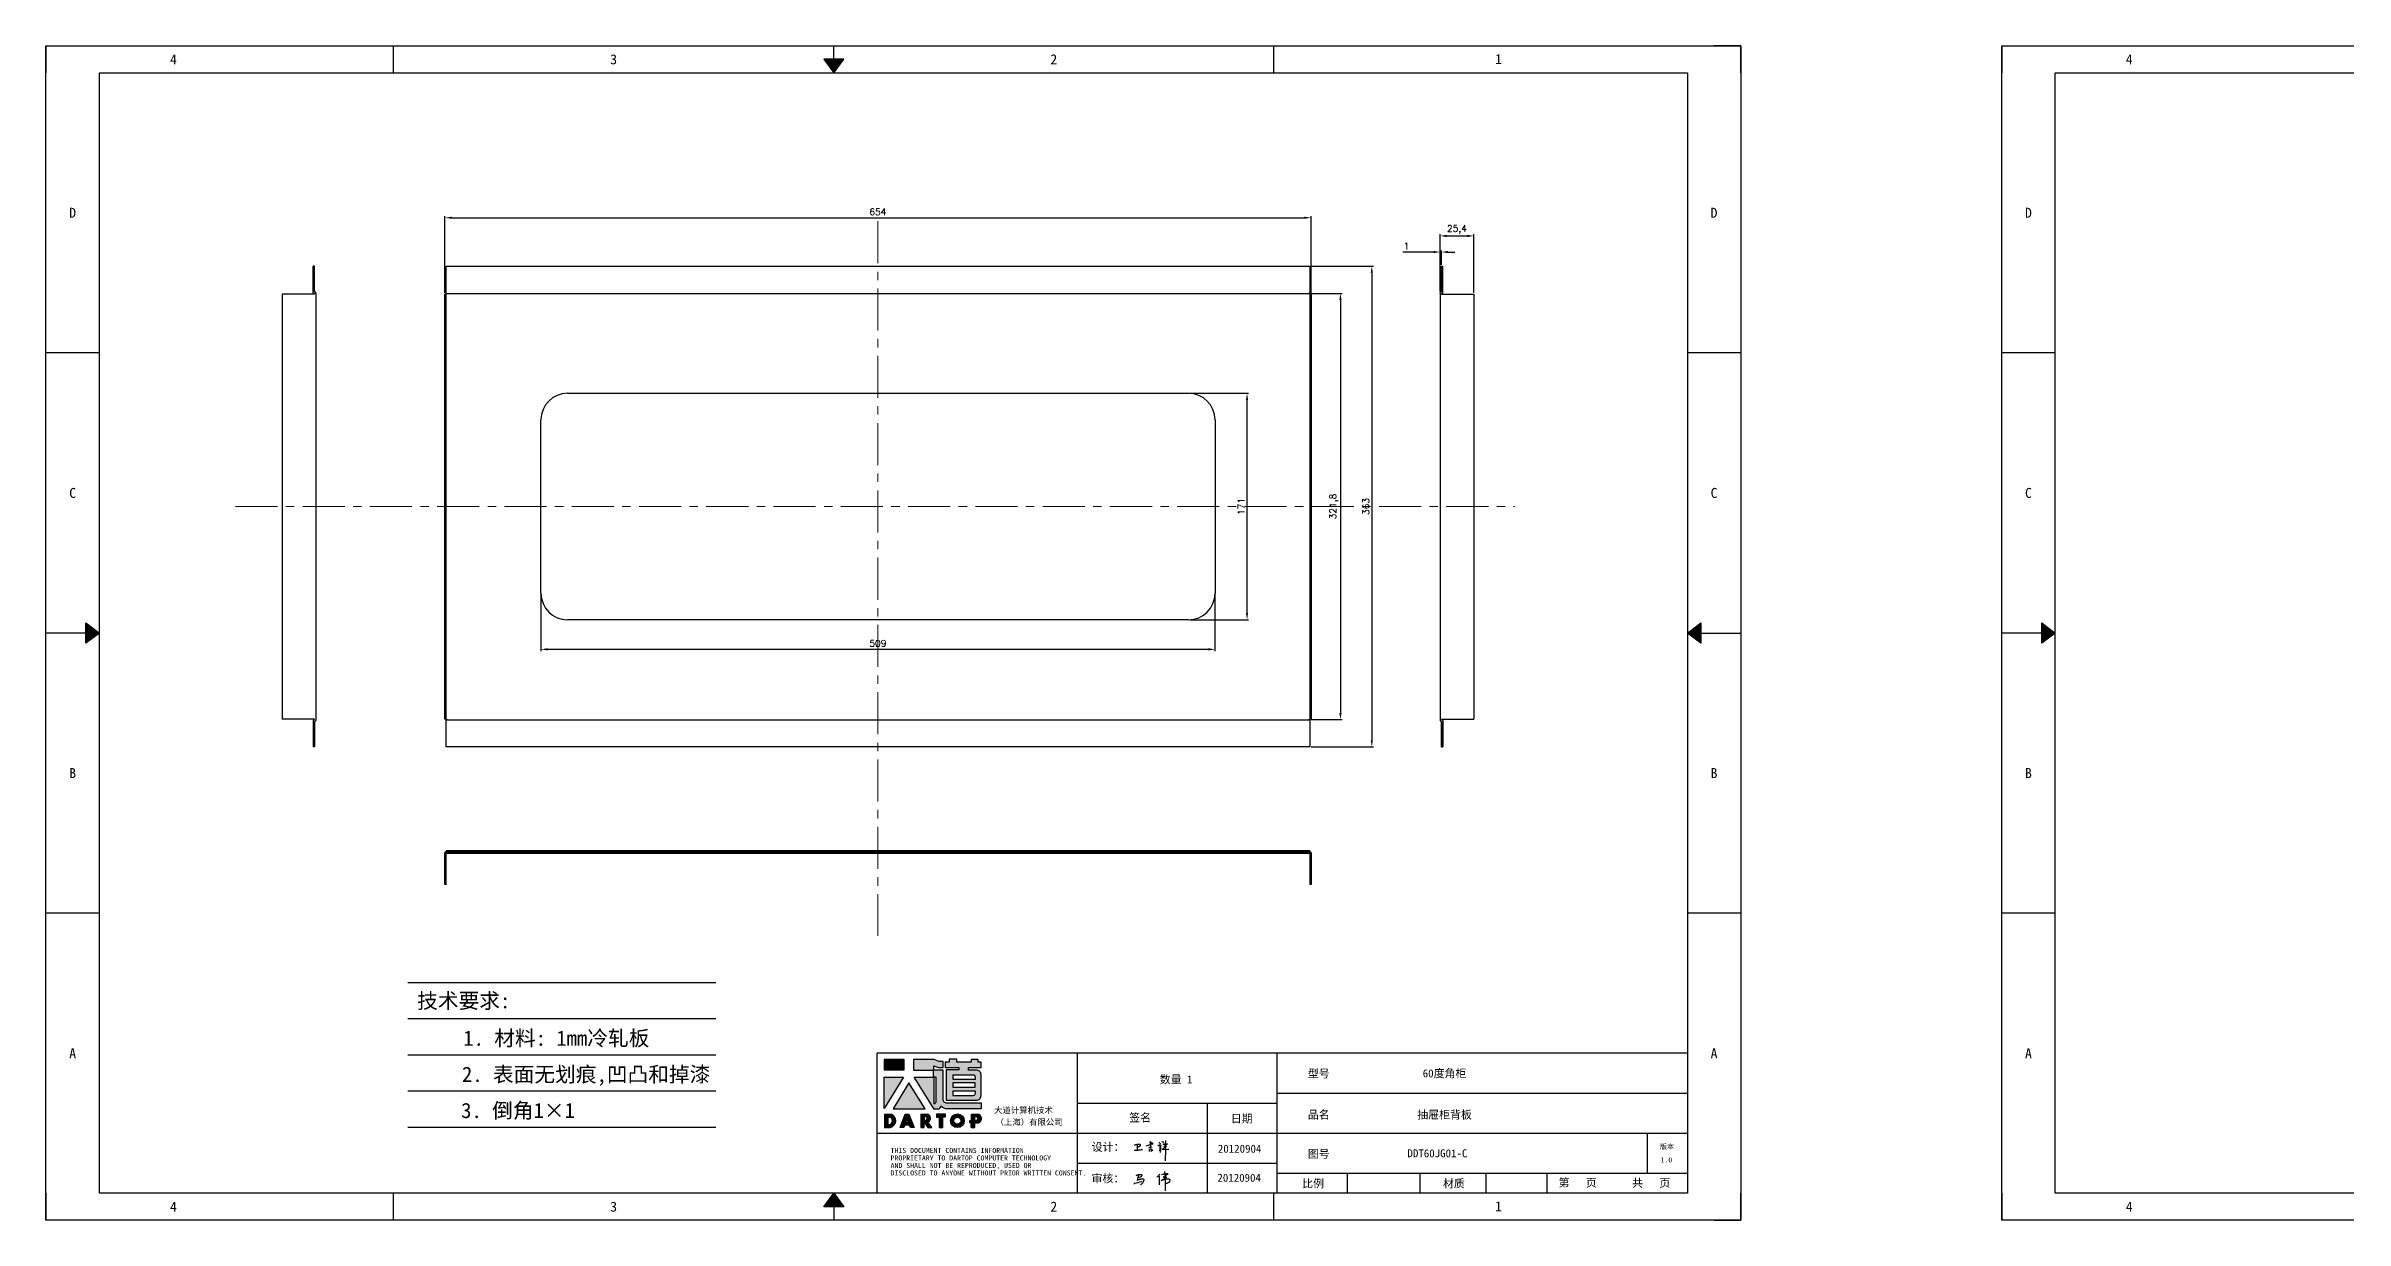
# Model space of a CAD drawing. Header units: millimetres. Extents: x -43476 to -13830, y -16942 to 55335.
# Drawn here: x -36741 to -35005, y 33418 to 34304 of the extents above; entities that cross this region are included whole.
import ezdxf
from ezdxf.enums import TextEntityAlignment as Align

# ---------------------------------------------------------------- set-up
doc = ezdxf.new("R2010")
doc.units = ezdxf.units.MM
doc.linetypes.add('CENTER', pattern=[50.8, 31.75, -6.35, 6.35, -6.35])
doc.linetypes.add('DOT', pattern=[0.25, 0, -0.25])
doc.layers.add('4', color=7, linetype='Continuous')
doc.layers.add('print', color=30, linetype='Continuous')
doc.layers.add('CENTER', color=1, linetype='CENTER', lineweight=9)
doc.layers.add('dim', color=2, linetype='Continuous', lineweight=9)
doc.styles.add('Dartop', font='')
doc.styles.add('HZ', font='')
doc.styles.add('hzHT', font='simhei.ttf')
doc.styles.get("Standard").update_dxf_attribs({"font": 'txt', "bigfont": 'gbcbig.shx'})
doc.styles.get('Dartop').set_extended_font_data('FangSong_GB2312')
doc.styles.get('HZ').set_extended_font_data('SimSun')
doc.dimstyles.new('small', dxfattribs={"dimtxt": 5, "dimasz": 5, "dimexe": 1.25, "dimexo": 1, "dimgap": 2, "dimtad": 1, "dimtxsty": 'Standard', "dimcen": 2.5, "dimadec": 0, "dimazin": 0, "dimtfac": 1, "dimtmove": 0, "dimatfit": 3, "dimfxl": 0, "dimarcsym": 0})

# ---------------------------------------------------------------- blocks, each defined once
blk = doc.blocks.new('*U5')
at = {"color": 254, "linetype": 'Continuous', "extrusion": (0, 0, -1)}
for points in [[(-17, 0.333), (-16.812, 0.25), (-17, 0.5)], [(-17, 0.333), (-17, 0.5), (-17.188, 0.25)], [(-17, 0.333), (-17.188, 0.25), (-16.812, 0.25)]]:
    blk.add_solid(points, dxfattribs=at)
blk = doc.blocks.new('*U4')
at = {"color": 254, "linetype": 'Continuous', "extrusion": (0, 0, -1)}
for points in [[(-33.167, 11), (-33, 11), (-33.25, 11.188)], [(-33.167, 11), (-33.25, 10.812), (-33, 11)], [(-33.167, 11), (-33.25, 11.188), (-33.25, 10.812)]]:
    blk.add_solid(points, dxfattribs=at)
blk = doc.blocks.new('*U6')
at = {"color": 254, "linetype": 'Continuous'}
for points in [[(17, 21.667), (17.188, 21.75), (16.812, 21.75)], [(17, 21.667), (16.812, 21.75), (17, 21.5)], [(17, 21.667), (17, 21.5), (17.188, 21.75)]]:
    blk.add_solid(points, dxfattribs=at)
blk = doc.blocks.new('*U3')
at = {"color": 254, "linetype": 'Continuous', "extrusion": (0, 0, -1)}
for points in [[(-0.833, 11), (-0.75, 10.812), (-0.75, 11.188)], [(-0.833, 11), (-0.75, 11.188), (-1, 11)], [(-0.833, 11), (-1, 11), (-0.75, 10.812)]]:
    blk.add_solid(points, dxfattribs=at)
blk = doc.blocks.new('dadao')
for p, q in [((48, 19.2), (44.9, 10.4)), ((44.9, 10.4), (51.2, 10.4)), ((51.2, 10.4), (48, 19.2))]:
    blk.add_line(p, q)
for points in [[(41.8, 121.6), (41.8, 143.7), (-0.4, 143.7), (-0.4, 121.6), (41.8, 121.6)], [(104.8, 122), (104.8, 130.3), (114.1, 126.3), (124.2, 126.3), (124.2, 139.6), (115.9, 139.6), (105.1, 143.9), (61.5, 143.9)], [(61.7, 144), (61.7, 121.3), (103.9, 121.3)], [(113.4, 38.7), (105.1, 38.7), (63, 106.5), (103.9, 106.5), (103.9, 120.9), (103.9, 121.3)], [(109.7, 53.6), (109.7, 106.2), (104.3, 106.2), (104.3, 50.4), (106.6, 50.4)], [(144.6, 94.4), (144.6, 84.8), (192, 84.8), (192, 94.1), (144.9, 94.1)], [(0, 28), (0, 0), (11.8, 0)], [(0.1, 28), (14, 28)], [(7.1, 21.8), (7.1, 6.1), (12, 6.1)], [(7.1, 21.8), (11.4, 21.8)], [(76.8, 28.2), (76.8, 0), (84.1, 0), (84.1, 11.1), (91.6, -0.1), (100.3, -0.1), (91.7, 11.1)], [(76.8, 28.2), (90.6, 28.2)], [(84, 22.7), (84, 15.3), (87.2, 15.3)], [(84, 22.7), (87.3, 22.7)], [(120.2, 45), (119.5, 45), (119.5, 44.6)], [(183.7, 0), (183.7, 9.6), (180.6, 9.6), (180.6, 14.9), (183.8, 14.9), (183.8, 28.1), (196.1, 28.1), (196.5, 28.1)], [(183.7, 0), (190.9, 0), (190.9, 9.6), (198.8, 9.6)], [(194.9, 22.3), (190.8, 22.3), (190.8, 15), (194.4, 15)]]:
    blk.add_lwpolyline(points)
for points in [[(-0.3, 106.2), (40.4, 106.2), (-0.3, 39.7), (-0.3, 106.2)], [(51.7, 94.1), (18.4, 39.3), (86.2, 39.3)], [(43.8, 28.2), (51.8, 28.2), (62.6, -0.1), (55, -0.1), (53.2, 5), (42.9, 5), (41.1, 0), (33.6, 0)], [(110, 28.1), (110, 21.9), (116, 21.9), (116, -0.1), (123.2, -0.1), (123.2, 22), (129.2, 22), (129.2, 28.1), (110, 28.1)]]:
    blk.add_lwpolyline(points, close=True)
for points in [[(104.8, 122), (123.4, 122), (123.4, 60, 0.414214), (131.4, 52), (204.8, 52), (204.8, 39.1), (131.7, 39.1)], [(144.3, 110.8), (144.3, 101.8), (192.3, 101.8), (192.3, 105.5, 0.414214), (187.3, 110.5), (144.3, 110.5)], [(144.6, 77), (144.6, 67.5), (187.6, 67.5, 0.414214), (192.6, 72.5), (192.6, 76.4), (144.6, 76.4)]]:
    blk.add_lwpolyline(points, format="xyb")
blk.add_lwpolyline([(137.1, 144.2), (137.1, 137.9), (128.3, 137.9), (128.3, 126.5), (157.3, 126.5), (157.3, 121.5), (130.3, 121.5), (130.3, 57.5), (194.4, 57.5, 0.414214), (204.4, 67.5), (204.4, 111.3, 0.414214), (194.4, 121.3), (177.5, 121.3), (177.5, 126.3), (204.7, 126.3), (204.7, 137.7), (198.2, 137.7), (198.2, 143.9), (183.3, 143.9), (183.3, 138), (153, 138), (153, 144.2), (137.1, 144.2)], format="xyb", close=True)
for radius in [14.5, 7.44]:
    blk.add_circle((154.2, 14.2), radius)
for centre, radius, start, end in [((99.2, 60.7), 12.6, 305.6399, 325.969), ((8.5, 13.9), 8.49, 294.2143, 69.7177), ((9.6, 14.2), 14.4, 278.6604, 72.3203), ((86.4, 19), 3.8, 282.527, 76.7196), ((88.6, 19.4), 8.95, 290.6073, 77.2124), ((111.6, 46.7), 8.19, 282.9811, 347.6627), ((136, 61.7), 22.9, 226.7358, 259.3209), ((193.7, 18.7), 3.8, 280.9891, 72.5513), ((195.7, 18.6), 9.51, 288.8959, 85.2442)]:
    blk.add_arc(centre, radius, start, end)
blk = doc.blocks.new('h')
for p, q in [((20773, -2332), (20775, -2339)), ((20789, -2341), (20774, -2332)), ((20775, -2339), (20776, -2351)), ((20776, -2351), (20775, -2357)), ((20846, -2343), (20848, -2353)), ((20768, -2361), (20773, -2359)), ((20769, -2367), (20770, -2371)), ((20770, -2371), (20771, -2378)), ((20771, -2378), (20771, -2371)), ((20772, -2369), (20775, -2368)), ((20773, -2359), (20784, -2355)), ((20780, -2366), (20781, -2366)), ((20782, -2369), (20780, -2377)), ((20780, -2377), (20788, -2371)), ((20782, -2367), (20782, -2369)), ((20848, -2353), (20849, -2370)), ((20849, -2370), (20848, -2424))]:
    blk.add_line(p, q)
for points in [[(20699, -2348, -0.029745), (20705, -2345, -0.046842), (20708, -2344, -0.00919), (20714, -2343, -0.018517), (20717, -2343, -0.037841), (20720, -2342, -0.039541), (20723, -2343, -0.149785), (20726, -2344, -0.204935), (20727, -2347, -0.074872), (20727, -2348, -0.061615), (20726, -2350, -0.034204), (20724, -2353, -0.045776), (20722, -2354, -0.054985), (20720, -2355, -0.036348), (20717, -2357, -0.067752), (20716, -2357, -0.043553), (20713, -2357)], [(20755, -2352, -0.024077), (20760, -2350, -0.013147), (20769, -2347, -0.00522), (20775, -2344, -0.018517), (20777, -2343, -0.008274), (20786, -2341, -0.039541), (20788, -2341, -0.079216), (20789, -2341, -0.204935)], [(20813, -2350, 0.007348), (20816, -2349, 0.008421), (20818, -2347, 0.009459), (20820, -2346, -0.016325), (20821, -2346, -0.173771), (20822, -2345, -0.085159), (20824, -2346, -0.125883), (20826, -2348, -0.160659), (20827, -2350, -0.010447), (20826, -2352, -0.008247), (20826, -2355, -0.002698), (20825, -2374, 0.001562), (20824, -2384, 0.016137)], [(20817, -2335, -0.053561), (20820, -2336, -0.075272), (20821, -2337, -0.005295), (20822, -2338, -0.009337), (20823, -2339, -0.026146), (20824, -2340, -0.016644), (20824, -2341)], [(20832, -2329, -0.053561), (20835, -2330, -0.075272), (20837, -2331, -0.005295), (20838, -2333, -0.009337), (20838, -2333, -0.026146), (20839, -2334, -0.016644), (20840, -2335)], [(20836, -2344, -0.02797), (20842, -2343, -0.048868), (20846, -2342, -0.00919), (20851, -2341, -0.018517), (20854, -2341, -0.037841), (20857, -2341, -0.039541), (20859, -2342, -0.018282), (20841, -2355, -0.000937)], [(20848, -2340, 0.021784), (20850, -2336, 0.028296), (20851, -2332, 0.008136), (20852, -2328, 0.028913), (20852, -2327, 0.08193), (20852, -2326, 0.075058), (20852, -2325, 0.275043)], [(20697, -2372, 0.002073), (20711, -2372, 0.016137), (20720, -2371, 0.008314), (20737, -2369)]]:
    blk.add_lwpolyline(points, format="xyb")
for points in [[(20711, -2344), (20711, -2344), (20711, -2356), (20711, -2368), (20711, -2372)], [(20822, -2351), (20822, -2359), (20822, -2365), (20822, -2369), (20821, -2376), (20824, -2369), (20827, -2366), (20829, -2366)], [(20841, -2355), (20850, -2355), (20855, -2354), (20846, -2361), (20841, -2364), (20833, -2368), (20863, -2367), (20866, -2367)]]:
    blk.add_lwpolyline(points)
for centre, radius, start, end in [((20774, -2371), 2.3, 121.9907, 163.6016), ((20788, -2406), 40.3, 100.6183, 108.2482), ((20781, -2368), 1.15, 9.4675, 90)]:
    blk.add_arc(centre, radius, start, end)
blk = doc.blocks.new('*D31')
at = {"layer": 'Defpoints', "color": 0, "transparency": 16777216}
for p in [(-35785.8, 34174.5), (-36439.8, 34116.9), (-35785.8, 34116.9)]:
    blk.add_point(p, dxfattribs=at)
at = {"layer": 'dim', "color": 0, "lineweight": -2, "transparency": 16777216}
for p, q in [((-36439.8, 34117.9), (-36439.8, 34175.8)), ((-36434.8, 34174.5), (-35790.8, 34174.5)), ((-35785.8, 34117.9), (-35785.8, 34175.8))]:
    blk.add_line(p, q, dxfattribs=at)
at = {"layer": 'dim', "color": 0, "transparency": 16777216}
for points in [[(-36434.8, 34175.3), (-36434.8, 34173.7), (-36439.8, 34174.5)], [(-35790.8, 34175.3), (-35790.8, 34173.7), (-35785.8, 34174.5)]]:
    blk.add_solid(points, dxfattribs=at)
at = {"layer": 'dim', "color": 0, "transparency": 16777216, "insert": (-36112.8, 34179), "char_height": 5, "attachment_point": 5}
blk.add_mtext('654', dxfattribs=at)
blk = doc.blocks.new('*D32')
at = {"layer": 'Defpoints', "color": 0, "transparency": 16777216}
for p in [(-35687.3, 34148.6), (-35687.3, 34138), (-35688.3, 34117.9)]:
    blk.add_point(p, dxfattribs=at)
at = {"layer": 'dim', "color": 0, "lineweight": -2, "transparency": 16777216}
for p, q in [((-35693.3, 34148.6), (-35716.5, 34148.6)), ((-35688.3, 34118.9), (-35688.3, 34149.9)), ((-35687.3, 34148.6), (-35688.3, 34148.6)), ((-35687.3, 34139), (-35687.3, 34149.9)), ((-35682.3, 34148.6), (-35677.3, 34148.6))]:
    blk.add_line(p, q, dxfattribs=at)
at = {"layer": 'dim', "color": 0, "transparency": 16777216}
for points in [[(-35693.3, 34149.5), (-35693.3, 34147.8), (-35688.3, 34148.6)], [(-35682.3, 34149.5), (-35682.3, 34147.8), (-35687.3, 34148.6)]]:
    blk.add_solid(points, dxfattribs=at)
at = {"layer": 'dim', "color": 0, "transparency": 16777216, "insert": (-35713.7, 34153.1), "char_height": 5, "attachment_point": 5}
blk.add_mtext('1', dxfattribs=at)
blk = doc.blocks.new('*D33')
at = {"layer": 'Defpoints', "color": 0, "transparency": 16777216}
for p in [(-35662.9, 34160.8), (-35688.3, 34117.9), (-35662.9, 34116.9)]:
    blk.add_point(p, dxfattribs=at)
at = {"layer": 'dim', "color": 0, "lineweight": -2, "transparency": 16777216}
for p, q in [((-35688.3, 34118.9), (-35688.3, 34162)), ((-35683.3, 34160.8), (-35667.9, 34160.8)), ((-35662.9, 34117.9), (-35662.9, 34162))]:
    blk.add_line(p, q, dxfattribs=at)
at = {"layer": 'dim', "color": 0, "transparency": 16777216}
for points in [[(-35683.3, 34161.6), (-35683.3, 34159.9), (-35688.3, 34160.8)], [(-35667.9, 34161.6), (-35667.9, 34159.9), (-35662.9, 34160.8)]]:
    blk.add_solid(points, dxfattribs=at)
at = {"layer": 'dim', "color": 0, "transparency": 16777216, "insert": (-35675.6, 34165.7), "char_height": 5, "attachment_point": 5}
blk.add_mtext('25,4', dxfattribs=at)
blk = doc.blocks.new('*D34')
at = {"layer": 'Defpoints', "color": 0, "transparency": 16777216}
for p in [(-35786.8, 34138), (-35786.8, 33775), (-35739.9, 33775)]:
    blk.add_point(p, dxfattribs=at)
at = {"layer": 'dim', "color": 0, "lineweight": -2, "transparency": 16777216}
for p, q in [((-35785.8, 34138), (-35738.7, 34138)), ((-35739.9, 34133), (-35739.9, 33780)), ((-35785.8, 33775), (-35738.7, 33775))]:
    blk.add_line(p, q, dxfattribs=at)
at = {"layer": 'dim', "color": 0, "transparency": 16777216}
for points in [[(-35740.7, 34133), (-35739.1, 34133), (-35739.9, 34138)], [(-35740.7, 33780), (-35739.1, 33780), (-35739.9, 33775)]]:
    blk.add_solid(points, dxfattribs=at)
at = {"layer": 'dim', "color": 0, "transparency": 16777216, "insert": (-35744.4, 33956.5), "char_height": 5, "attachment_point": 5, "rotation": 90}
blk.add_mtext('363', dxfattribs=at)
blk = doc.blocks.new('*D35')
at = {"layer": 'Defpoints', "color": 0, "transparency": 16777216}
for p in [(-36367.3, 33891), (-35858.3, 33891), (-35858.3, 33848.7)]:
    blk.add_point(p, dxfattribs=at)
at = {"layer": 'dim', "color": 0, "lineweight": -2, "transparency": 16777216}
for p, q in [((-36367.3, 33890), (-36367.3, 33847.4)), ((-35858.3, 33890), (-35858.3, 33847.4)), ((-36362.3, 33848.7), (-35863.3, 33848.7))]:
    blk.add_line(p, q, dxfattribs=at)
at = {"layer": 'dim', "color": 0, "transparency": 16777216}
for points in [[(-36362.3, 33849.5), (-36362.3, 33847.8), (-36367.3, 33848.7)], [(-35863.3, 33849.5), (-35863.3, 33847.8), (-35858.3, 33848.7)]]:
    blk.add_solid(points, dxfattribs=at)
at = {"layer": 'dim', "color": 0, "transparency": 16777216, "insert": (-36112.8, 33853.2), "char_height": 5, "attachment_point": 5}
blk.add_mtext('509', dxfattribs=at)
blk = doc.blocks.new('*D36')
at = {"layer": 'Defpoints', "color": 0, "transparency": 16777216}
for p in [(-35878.3, 34042), (-35834.1, 34042), (-35878.3, 33871)]:
    blk.add_point(p, dxfattribs=at)
at = {"layer": 'dim', "color": 0, "lineweight": -2, "transparency": 16777216}
for p, q in [((-35877.3, 34042), (-35832.9, 34042)), ((-35834.1, 33876), (-35834.1, 34037)), ((-35877.3, 33871), (-35832.9, 33871))]:
    blk.add_line(p, q, dxfattribs=at)
at = {"layer": 'dim', "color": 0, "transparency": 16777216}
for points in [[(-35834.9, 34037), (-35833.3, 34037), (-35834.1, 34042)], [(-35834.9, 33876), (-35833.3, 33876), (-35834.1, 33871)]]:
    blk.add_solid(points, dxfattribs=at)
at = {"layer": 'dim', "color": 0, "transparency": 16777216, "insert": (-35838.6, 33956.5), "char_height": 5, "attachment_point": 5, "rotation": 90}
blk.add_mtext('171', dxfattribs=at)
blk = doc.blocks.new('*D37')
at = {"layer": 'Defpoints', "color": 0, "transparency": 16777216}
for p in [(-35786.8, 34117.4), (-35786.8, 33795.6), (-35763.6, 33795.6)]:
    blk.add_point(p, dxfattribs=at)
at = {"layer": 'dim', "color": 0, "lineweight": -2, "transparency": 16777216}
for p, q in [((-35785.8, 34117.4), (-35762.3, 34117.4)), ((-35763.6, 34112.4), (-35763.6, 33800.6)), ((-35785.8, 33795.6), (-35762.3, 33795.6))]:
    blk.add_line(p, q, dxfattribs=at)
at = {"layer": 'dim', "color": 0, "transparency": 16777216}
for points in [[(-35764.4, 34112.4), (-35762.7, 34112.4), (-35763.6, 34117.4)], [(-35764.4, 33800.6), (-35762.7, 33800.6), (-35763.6, 33795.6)]]:
    blk.add_solid(points, dxfattribs=at)
at = {"layer": 'dim', "color": 0, "transparency": 16777216, "insert": (-35768.5, 33956.5), "char_height": 5, "attachment_point": 5, "rotation": 90}
blk.add_mtext('321,8', dxfattribs=at)

msp = doc.modelspace()

# ---------------------------------------------------------------- hatches: boundary and pattern name
for points in [[(-36092.994, 33539.06), (-36108.061, 33539.06), (-36108.061, 33531.188), (-36092.994, 33531.188)], [(-36093.479, 33525.68), (-36108.021, 33525.68), (-36108.021, 33501.937)], [(-36089.448, 33521.371), (-36101.335, 33501.778), (-36077.129, 33501.778)], [(-36061.76, 33497.77), (-36068.639, 33497.77), (-36068.639, 33495.587), (-36066.492, 33495.587), (-36066.492, 33487.723), (-36063.923, 33487.723), (-36063.923, 33495.592), (-36061.76, 33495.592)]]:
    msp.add_hatch(color=0).paths.add_polyline_path(points)
h = msp.add_hatch(color=0)
h.paths.add_polyline_path([(-36070.477, 33534.276), (-36067.151, 33532.839), (-36063.556, 33532.839), (-36063.556, 33537.597), (-36066.522, 33537.597), (-36070.387, 33539.124), (-36085.874, 33539.124), (-36085.874, 33531.076), (-36070.805, 33531.076), (-36070.805, 33530.913), (-36070.805, 33525.77), (-36085.418, 33525.77), (-36070.388, 33501.582), (-36067.412, 33501.582, 0.27937482), (-36065.239, 33503.695), (-36065.239, 33503.806), (-36064.977, 33503.806, 0.14314537), (-36060.879, 33501.721), (-36034.762, 33501.721), (-36034.762, 33506.308), (-36060.99, 33506.308, -0.41421356), (-36063.847, 33509.165), (-36063.847, 33531.33), (-36070.477, 33531.33)])
h.paths.add_polyline_path([(-36070.654, 33525.667), (-36068.739, 33525.667), (-36068.739, 33506.893, -0.08893574), (-36069.848, 33505.752), (-36070.66, 33505.752)], flags=16)
h = msp.add_hatch(color=0)
h.paths.add_polyline_path([(-36034.807, 33536.931), (-36037.131, 33536.931), (-36037.131, 33539.142), (-36042.442, 33539.142), (-36042.442, 33537.042), (-36053.286, 33537.042), (-36053.286, 33539.252), (-36058.965, 33539.252), (-36058.965, 33537.001), (-36062.103, 33537.001), (-36062.103, 33532.926), (-36051.748, 33532.926), (-36051.748, 33531.123), (-36061.397, 33531.123), (-36061.397, 33508.303), (-36038.489, 33508.303, 0.41421356), (-36034.918, 33511.874), (-36034.918, 33527.502, 0.41421356), (-36038.489, 33531.073), (-36044.545, 33531.073), (-36044.545, 33532.841), (-36034.807, 33532.841)])
h.paths.add_polyline_path([(-36041.019, 33527.204, -0.41421356), (-36039.233, 33525.419), (-36039.233, 33524.109), (-36056.385, 33524.109), (-36056.385, 33527.204)], flags=16)
h.paths.add_polyline_path([(-36039.344, 33521.346), (-36039.344, 33518.03), (-36056.274, 33518.03), (-36056.274, 33521.346)], flags=16)
h.paths.add_polyline_path([(-36039.123, 33515.046), (-36039.123, 33513.626, -0.41421356), (-36040.908, 33511.84), (-36056.274, 33511.84), (-36056.274, 33515.046)], flags=16)
h = msp.add_hatch(color=0)
h.paths.add_polyline_path([(-36102.925, 33497.734), (-36107.914, 33497.734), (-36107.914, 33487.752), (-36103.712, 33487.752, 0.79301591)])
h.paths.add_polyline_path([(-36103.638, 33489.938), (-36105.383, 33489.938), (-36105.383, 33495.548), (-36103.831, 33495.548, -0.67136089)], flags=16)
h = msp.add_hatch(color=0)
h.paths.add_polyline_path([(-36089.41, 33497.816), (-36092.257, 33497.816), (-36095.919, 33487.742), (-36093.222, 33487.742), (-36092.587, 33489.527), (-36088.934, 33489.527), (-36088.285, 33487.72), (-36085.567, 33487.72)])
h.paths.add_polyline_path([(-36089.632, 33491.451), (-36091.895, 33491.451), (-36090.784, 33494.617)], flags=16)
h = msp.add_hatch(color=0)
h.paths.add_polyline_path([(-36075.571, 33497.809), (-36080.478, 33497.809), (-36080.478, 33487.736), (-36077.885, 33487.736), (-36077.885, 33491.729), (-36075.22, 33487.7), (-36072.087, 33487.7), (-36075.154, 33491.704, 0.74405494)])
h.paths.add_polyline_path([(-36077.909, 33493.22), (-36077.909, 33495.865), (-36076.75, 33495.865, -0.79680897), (-36076.767, 33493.22)], flags=16)
h = msp.add_hatch(color=0)
h.paths.add_polyline_path([(-36058.02, 33492.809, 1), (-36047.677, 33492.809, 1)])
h.paths.add_polyline_path([(-36050.192, 33492.809, -1), (-36055.505, 33492.809, -1)], flags=16)
h = msp.add_hatch(color=0)
h.paths.add_polyline_path([(-36037.756, 33497.785), (-36037.905, 33497.785), (-36042.279, 33497.785), (-36042.279, 33493.084), (-36043.439, 33493.084), (-36043.439, 33491.176), (-36042.298, 33491.176), (-36042.298, 33487.754), (-36039.744, 33487.754), (-36039.744, 33491.189), (-36036.938, 33491.189, 0.81230381)])
h.paths.add_polyline_path([(-36039.782, 33493.097), (-36039.782, 33495.727), (-36038.329, 33495.727, -0.77821343), (-36038.477, 33493.097)], flags=16)

# ---------------------------------------------------------------- linework, layer by layer
at = {"color": 0, "linetype": 'DOT'}
for p, q in [((-36741.042, 34304.175), (-35481.456, 34304.175)), ((-35264.194, 34304.175), (-34004.608, 34304.175)), ((-36741.042, 33437.982), (-36741.042, 34284.031)), ((-35461.312, 34284.031), (-35461.312, 33437.982)), ((-35264.194, 33437.982), (-35264.194, 34284.031)), ((-35481.456, 33417.838), (-36741.042, 33417.838)), ((-34004.608, 33417.838), (-35264.194, 33417.838))]:
    msp.add_line(p, q, dxfattribs=at)
at = {"color": 0}
for p, q in [((-36741.042, 34304.175), (-36741.042, 34284.031)), ((-36478.585, 34284.031), (-36478.585, 34304.175)), ((-36146.209, 34294.103), (-36146.209, 34304.175)), ((-35813.832, 34284.031), (-35813.832, 34304.175)), ((-35461.312, 34304.175), (-35481.456, 34304.175)), ((-35461.312, 34284.031), (-35461.312, 34304.175)), ((-35264.194, 34304.175), (-35264.194, 34284.031)), ((-36700.754, 33437.982), (-36700.754, 34284.031)), ((-36700.754, 34284.031), (-35501.6, 34284.031)), ((-35501.6, 34284.031), (-35501.6, 33437.982)), ((-35223.906, 33437.982), (-35223.906, 34284.031)), ((-35223.906, 34284.031), (-34024.752, 34284.031)), ((-36700.754, 34072.519), (-36741.042, 34072.519)), ((-35461.312, 34072.519), (-35501.6, 34072.519)), ((-35223.906, 34072.519), (-35264.194, 34072.519)), ((-36710.826, 33861.006), (-36741.042, 33861.006)), ((-35491.528, 33861.006), (-35461.312, 33861.006)), ((-35233.978, 33861.006), (-35264.194, 33861.006)), ((-36700.754, 33649.494), (-36741.042, 33649.494)), ((-35461.312, 33649.494), (-35501.6, 33649.494)), ((-35223.906, 33649.494), (-35264.194, 33649.494)), ((-35501.6, 33543.738), (-36113.475, 33543.738)), ((-36113.475, 33437.982), (-36113.475, 33543.738)), ((-35962.395, 33543.738), (-35962.395, 33437.982)), ((-35811.314, 33437.982), (-35811.314, 33543.738)), ((-35962.395, 33505.968), (-35811.314, 33505.968)), ((-35864.192, 33505.968), (-35864.192, 33437.982)), ((-35811.314, 33513.522), (-35501.6, 33513.522)), ((-36113.475, 33483.306), (-35962.395, 33483.306)), ((-35962.395, 33483.306), (-35501.6, 33483.306)), ((-35531.816, 33453.09), (-35531.816, 33483.306)), ((-35962.395, 33460.644), (-35811.314, 33460.644)), ((-36741.042, 33437.982), (-36741.042, 33417.838)), ((-35501.6, 33437.982), (-36700.754, 33437.982)), ((-36478.585, 33417.838), (-36478.585, 33437.982)), ((-35813.832, 33417.838), (-35813.832, 33437.982)), ((-35811.314, 33453.09), (-35501.6, 33453.09)), ((-35758.161, 33437.982), (-35758.161, 33453.09)), ((-35703.382, 33437.982), (-35703.382, 33453.09)), ((-35653.583, 33437.982), (-35653.583, 33453.09)), ((-35607.356, 33437.982), (-35607.356, 33453.09)), ((-35461.312, 33417.838), (-35461.312, 33437.982)), ((-35264.194, 33437.982), (-35264.194, 33417.838)), ((-34024.752, 33437.982), (-35223.906, 33437.982)), ((-36146.209, 33427.91), (-36146.209, 33417.838)), ((-35481.456, 33417.838), (-35461.312, 33417.838))]:
    msp.add_line(p, q, dxfattribs=at)
for p, q in [((-36538.21, 34137.959), (-36539.21, 34137.959)), ((-36539.21, 34117.859), (-36539.21, 34137.959)), ((-36538.21, 34118.859), (-36538.21, 34137.959)), ((-36438.774, 34137.959), (-35786.774, 34137.959)), ((-36438.774, 34116.859), (-36438.774, 34137.959)), ((-35786.774, 34137.959), (-35786.774, 34116.859)), ((-35687.338, 34137.959), (-35686.338, 34137.959)), ((-35687.338, 34118.859), (-35687.338, 34137.959)), ((-35686.338, 34117.859), (-35686.338, 34137.959)), ((-36562.61, 34116.859), (-36562.61, 33796.059)), ((-36538.21, 34116.859), (-36562.61, 34116.859)), ((-36537.21, 34117.359), (-36537.21, 34117.859)), ((-36537.21, 34117.359), (-36537.21, 33795.059)), ((-36438.774, 34116.859), (-36439.774, 34116.859)), ((-36439.774, 33796.059), (-36439.774, 34116.859)), ((-36438.774, 34117.359), (-35786.774, 34117.359)), ((-36438.774, 33796.059), (-36438.774, 34116.859)), ((-35786.774, 34117.359), (-35787.774, 34117.359)), ((-35786.774, 34116.859), (-35786.774, 33796.059)), ((-35785.774, 34116.859), (-35786.774, 34116.859)), ((-35785.774, 34116.859), (-35785.774, 33796.059)), ((-35688.338, 34117.359), (-35688.338, 34117.859)), ((-35688.338, 34117.359), (-35688.338, 33795.059)), ((-35687.338, 34116.859), (-35662.938, 34116.859)), ((-35662.938, 34116.859), (-35662.938, 33796.059)), ((-36347.274, 34041.959), (-35878.274, 34041.959)), ((-36367.274, 33890.959), (-36367.274, 34021.959)), ((-35858.274, 34021.959), (-35858.274, 33890.959)), ((-35878.274, 33870.959), (-36347.274, 33870.959)), ((-36538.21, 33796.059), (-36562.61, 33796.059)), ((-36539.21, 33795.059), (-36539.21, 33774.959)), ((-36538.21, 33774.959), (-36538.21, 33794.059)), ((-36538.21, 33794.059), (-36538.21, 33774.959)), ((-36438.774, 33796.059), (-36439.774, 33796.059)), ((-36438.774, 33774.959), (-36438.774, 33796.059)), ((-36437.774, 33795.559), (-36438.774, 33795.559)), ((-36438.774, 33795.559), (-35786.774, 33795.559)), ((-35786.774, 33795.559), (-35787.774, 33795.559)), ((-35785.774, 33796.059), (-35786.774, 33796.059)), ((-35786.774, 33796.059), (-35786.774, 33774.959)), ((-35687.338, 33796.059), (-35662.938, 33796.059)), ((-35687.338, 33774.959), (-35687.338, 33794.059)), ((-35687.338, 33794.059), (-35687.338, 33774.959)), ((-35686.338, 33795.059), (-35686.338, 33774.959)), ((-36538.21, 33774.959), (-36539.21, 33774.959)), ((-35786.774, 33774.959), (-36438.774, 33774.959)), ((-35687.338, 33774.959), (-35686.338, 33774.959)), ((-36439.774, 33671.248), (-36439.774, 33695.148)), ((-35786.274, 33695.648), (-36439.274, 33695.648)), ((-35786.774, 33696.648), (-36438.774, 33696.648)), ((-36438.774, 33696.648), (-36438.774, 33695.648)), ((-36438.774, 33671.248), (-36438.774, 33695.648)), ((-35785.774, 33694.648), (-36438.774, 33694.648)), ((-35786.774, 33696.648), (-35786.774, 33695.648)), ((-35786.774, 33695.648), (-35786.774, 33671.248)), ((-35785.774, 33695.148), (-35785.774, 33671.248)), ((-36438.774, 33671.248), (-36439.774, 33671.248)), ((-35785.774, 33671.248), (-35786.774, 33671.248)), ((-35896.376, 33454.567), (-35895.942, 33450.946)), ((-35897.512, 33448.315), (-35898.997, 33447.511)), ((-35896.444, 33448.886), (-35897.512, 33448.315)), ((-35897.451, 33450.087), (-35895.563, 33450.087)), ((-35894.557, 33450.178), (-35896.444, 33448.886)), ((-35895.872, 33448.273), (-35896.032, 33439.953)), ((-35895.942, 33450.946), (-35895.872, 33448.273)), ((-35895.563, 33450.087), (-35894.557, 33450.178))]:
    msp.add_line(p, q)
for points in [[(-36146.209, 34284.031), (-36138.655, 34294.103), (-36153.763, 34294.103), (-36146.209, 34284.031)], [(-36700.754, 33861.006), (-36710.826, 33853.452), (-36710.826, 33868.56), (-36700.754, 33861.006)], [(-35501.6, 33861.006), (-35491.528, 33868.56), (-35491.528, 33853.452), (-35501.6, 33861.006)], [(-35223.906, 33861.006), (-35233.978, 33853.452), (-35233.978, 33868.56), (-35223.906, 33861.006)], [(-36146.209, 33437.982), (-36138.655, 33427.91), (-36153.763, 33427.91), (-36146.209, 33437.982)]]:
    msp.add_lwpolyline(points, close=True, dxfattribs=at)
for points in [[(-35917.863, 33451.393, -0.02974503), (-35916.999, 33451.826, -0.04684215), (-35916.415, 33452.014, -0.00919025), (-35915.502, 33452.198, -0.01851715), (-35915.045, 33452.265, -0.03784064), (-35914.573, 33452.279, -0.03954126), (-35914.124, 33452.224, -0.14978519), (-35913.686, 33451.985, -0.20493524), (-35913.552, 33451.638, -0.07487171), (-35913.603, 33451.364, -0.06161465), (-35913.752, 33451.061, -0.0342039), (-35914.022, 33450.704, -0.04577587), (-35914.264, 33450.473, -0.05498501), (-35914.556, 33450.29, -0.03634791), (-35915.041, 33450.097, -0.06775206), (-35915.284, 33450.055, -0.04355337), (-35915.665, 33450.075)], [(-35898.997, 33447.511, -0.02974503), (-35897.649, 33448.187, -0.04684215), (-35896.737, 33448.48, -0.00919025), (-35895.314, 33448.768, -0.01851715), (-35894.6, 33448.871, -0.03784064), (-35893.864, 33448.894, -0.03954126), (-35893.164, 33448.807, -0.14978519), (-35892.48, 33448.434, -0.20493524), (-35892.271, 33447.893, -0.07487171), (-35892.351, 33447.466, -0.06161465), (-35892.583, 33446.993, -0.0342039), (-35893.005, 33446.437, -0.04577587), (-35893.382, 33446.077, -0.05498501), (-35893.838, 33445.79, -0.03634791), (-35894.594, 33445.489, -0.06775206), (-35894.973, 33445.424, -0.04355337), (-35895.568, 33445.455)], [(-35898.378, 33452.314, -0.02797026), (-35897.157, 33452.539, -0.04886788), (-35896.45, 33452.615, -0.00919025), (-35895.337, 33452.78, -0.01851715), (-35894.781, 33452.831, -0.03784064), (-35894.211, 33452.819, -0.03954126), (-35893.673, 33452.723, -0.01828189), (-35897.451, 33450.087, -0.0009369)]]:
    msp.add_lwpolyline(points, format="xyb")
msp.add_lwpolyline([(-35915.959, 33452.11), (-35915.959, 33452.11), (-35916.248, 33450.34), (-35916.723, 33448.676), (-35917.034, 33447.655)])
for centre, radius, start, end in [((-36538.71, 34117.859), 0.5, 180, 270), ((-36538.71, 34116.859), 0.5, 0, 90), ((-36537.71, 34118.859), 0.5, 180, 270), ((-36537.71, 34117.859), 0.5, 0, 90), ((-35687.838, 34117.859), 0.5, 90, 180), ((-35687.838, 34118.859), 0.5, 270, 0), ((-35686.838, 34116.859), 0.5, 90, 180), ((-35686.838, 34117.859), 0.5, 270, 0), ((-36347.274, 34021.959), 20, 90, 180), ((-35878.274, 34021.959), 20, 0, 90), ((-36347.274, 33890.959), 20, 180, 270), ((-35878.274, 33890.959), 20, 270, 0), ((-36538.71, 33795.059), 0.5, 90, 180), ((-36538.71, 33796.059), 0.5, 270, 0), ((-36537.71, 33794.059), 0.5, 90, 180), ((-36537.71, 33795.059), 0.5, 270, 0), ((-35687.838, 33795.059), 0.5, 180, 270), ((-35687.838, 33794.059), 0.5, 0, 90), ((-35686.838, 33796.059), 0.5, 180, 270), ((-35686.838, 33795.059), 0.5, 0, 90), ((-36439.274, 33695.148), 0.5, 90, 180), ((-35786.274, 33695.148), 0.5, 0, 90), ((-35920.073, 33448.583), 3.193, 281.076982, 291.212632), ((-35990.274, 33733.534), 296.638, 283.91895, 284.971512), ((-35912.155, 33439.211), 9.752, 113.202449, 120.017497), ((-35914.444, 33444.55), 3.943, 102.47486, 113.202449), ((-35908.731, 33418.728), 30.39, 100.36867, 102.47486), ((-35915.079, 33447.088), 2.515, 283.816254, 294.030509), ((-35912.853, 33441.254), 7.49, 96.125337, 100.36867), ((-35914.543, 33445.844), 1.16, 294.836428, 309.901134), ((-35930.008, 33460.112), 22.192, 316.919563, 320.58866), ((-35913.252, 33444.972), 3.75, 87.457037, 96.125337), ((-35913.238, 33445.287), 3.435, 78.399567, 87.457037), ((-35917.432, 33449.331), 5.643, 324.094808, 331.378357), ((-35912.753, 33447.65), 1.022, 44.324655, 78.399567), ((-35913.053, 33447.117), 0.754, 319.573073, 337.48549), ((-35915.129, 33448.776), 3.388, 324.910666, 333.348429), ((-35913.481, 33448.161), 1.65, 326.76781, 340.871018), ((-35912.427, 33447.968), 0.567, 357.998393, 44.324655), ((-35912.982, 33447.987), 1.122, 340.871018, 357.998393), ((-35909.441, 33463.376), 14.915, 299.265464, 300.9495), ((-35875.65, 33338.352), 115.167, 102.46592, 103.2053), ((-35954.133, 33506.022), 76.257, 313.366132, 315.296084), ((-35659.65, 33409.554), 243.4, 171.410173, 171.768083), ((-35900.499, 33450.316), 0.488, 52.375745, 91.291159), ((-36329.395, 33464.15), 429.463, 357.565664, 358.057278), ((-35900.666, 33450.392), 0.559, 357.196828, 33.705179), ((-35913.244, 33451.215), 13.166, 352.912546, 354.802684), ((-35908.305, 33450.766), 8.207, 354.802684, 357.196828)]:
    msp.add_arc(centre, radius, start, end)
at = {"layer": 'CENTER'}
for p, q in [((-36112.774, 34171.897), (-36112.774, 33632.421)), ((-36598.012, 33956.459), (-35631.935, 33956.459))]:
    msp.add_line(p, q, dxfattribs=at)
at = {"layer": 'Defpoints'}
for p, q in [((-36467.81, 33597.155), (-36235.291, 33597.155)), ((-36467.81, 33569.855), (-36235.291, 33569.855)), ((-36467.81, 33569.855), (-36235.291, 33569.855)), ((-36467.81, 33542.555), (-36235.291, 33542.555)), ((-36467.81, 33515.255), (-36235.291, 33515.255)), ((-36467.81, 33487.955), (-36235.291, 33487.955))]:
    msp.add_line(p, q, dxfattribs=at)
at = {"layer": 'print'}
for points in [[(-36741.042, 34304.175), (-35461.312, 34304.175), (-35461.312, 33417.838), (-36741.042, 33417.838)], [(-35264.194, 34304.175), (-33984.464, 34304.175), (-33984.464, 33417.838), (-35264.194, 33417.838)]]:
    msp.add_lwpolyline(points, close=True, dxfattribs=at)

# ---------------------------------------------------------------- block references
at = {"color": 0, "linetype": 'Continuous', "xscale": 40.28805309813855, "yscale": 40.28805309843684, "zscale": 40.28805309843723}
for name, p in [('*U6', (-36831.106, 33417.838)), ('*U3', (-36741.042, 33417.838)), ('*U4', (-36831.106, 33417.838)), ('*U3', (-35264.194, 33417.838)), ('*U5', (-36831.106, 33417.838))]:
    msp.add_blockref(name, p, dxfattribs=at)
at = {"color": 0}
for name, p, xscale, yscale, zscale in [('dadao', (-36107.914, 33487.752), 0.3570986524328962, 0.3570986524601059, 0.3570986524634209), ('h', (-39126.305, 33838.105), 0.1549482039698633, 0.1549482039698633, 0.1549482039698633)]:
    msp.add_blockref(name, p, dxfattribs=dict(at, xscale=xscale, yscale=yscale, zscale=zscale))

# ---------------------------------------------------------------- texts
for s, height, style, p in [('4', 7.554, 'Dartop', (-36644.773, 34294.103)), ('3', 7.554, 'Dartop', (-36312.397, 34294.103)), ('2', 7.554, 'Dartop', (-35980.021, 34294.103)), ('1', 7.554, 'Dartop', (-35644.201, 34294.343)), ('4', 7.554, 'Dartop', (-35167.926, 34294.103)), ('D', 7.554, 'Dartop', (-36720.898, 34178.275)), ('D', 7.554, 'Dartop', (-35481.456, 34178.275)), ('D', 7.554, 'Dartop', (-35244.05, 34178.275)), ('C', 7.554, 'Dartop', (-36720.898, 33966.762)), ('C', 7.554, 'Dartop', (-35481.456, 33966.762)), ('C', 7.554, 'Dartop', (-35244.05, 33966.762)), ('B', 7.554, 'Dartop', (-36720.898, 33755.25)), ('B', 7.554, 'Dartop', (-35481.456, 33755.25)), ('B', 7.554, 'Dartop', (-35244.05, 33755.25)), ('A', 7.554, 'Dartop', (-36720.898, 33543.738)), ('A', 7.554, 'Dartop', (-35481.456, 33543.738)), ('A', 7.554, 'Dartop', (-35244.05, 33543.738)), ('数量 1', 6.0432, 'hzHT', (-35887.667, 33523.928)), ('型号', 6.0432, 'hzHT', (-35779.961, 33528.366)), ('60度角柜', 6.0432, 'hzHT', (-35684.945, 33528.555)), ('签名', 6.0432, 'hzHT', (-35914.813, 33495.129)), ('日期', 6.0432, 'hzHT', (-35838.132, 33494.385)), ('品名', 6.0432, 'hzHT', (-35779.961, 33497.343)), ('抽屉柜背板', 6.0432, 'hzHT', (-35684.945, 33497.343)), ('20120904', 6.0432, 'hzHT', (-35839.683, 33471.666)), ('图号', 6.0432, 'hzHT', (-35779.961, 33467.804)), ('DDT60JG01-C', 6.04321, 'hzHT', (-35690.344, 33468.199)), ('版本', 3.777, 'hzHT', (-35516.999, 33473.279)), ('1.0', 3.777, 'Dartop', (-35517.453, 33463.185)), ('20120904', 6.0432, 'hzHT', (-35840.043, 33449.738)), ('比例', 6.0432, 'hzHT', (-35784.175, 33445.378)), ('材质', 6.0432, 'hzHT', (-35677.925, 33445.378)), ('第   页', 6.0432, 'hzHT', (-35584.441, 33446.005)), ('共   页', 6.0432, 'hzHT', (-35528.929, 33445.785)), ('4', 7.554, 'Dartop', (-36644.773, 33427.91)), ('3', 7.554, 'Dartop', (-36312.397, 33427.91)), ('2', 7.554, 'Dartop', (-35980.021, 33427.91)), ('1', 7.554, 'Dartop', (-35644.201, 33428.149)), ('4', 7.554, 'Dartop', (-35167.926, 33427.91))]:
    msp.add_text(s, height=height, dxfattribs=dict(at, style=style)).set_placement(p, align=Align.MIDDLE_CENTER)
at = {"style": 'HZ'}
for s, p in [('技术要求:', (-36425.583, 33583.377)), ('     1. 材料: 1mm冷轧板     ', (-36355.649, 33555.134)), ('2. 表面无划痕,凹凸和掉漆', (-36333.119, 33527.834)), ('3. 倒角1×1         ', (-36349.491, 33500.534))]:
    msp.add_text(s, height=11.466, dxfattribs=at).set_placement(p, align=Align.MIDDLE_CENTER)
at = {"color": 0, "style": 'hzHT'}
for s, height, p in [('THIS DOCUMENT CONTAINS INFORMATION', 3.777, (-36103.278, 33468.463)), ('设计：', 6.0432, (-35951.422, 33469.951)), ('AND SHALL NOT BE REPRODUCED, USED OR', 3.777, (-36103.278, 33457.132)), ('DISCLOSED TO ANYONE WITHOUT PRIOR WRITTEN CONSENT.', 3.777, (-36103.278, 33451.466)), ('PROPRIETARY TO DARTOP COMPUTER TECHNOLOGY', 3.777, (-36103.278, 33462.797)), ('审核：', 6.0432, (-35951.512, 33446.153))]:
    msp.add_text(s, height=height, dxfattribs=at).set_placement(p)
at = {"layer": '4', "color": 0, "style": 'hzHT'}
for s, p in [('大道计算机技术', (-36025.159, 33498.462)), ('（上海）有限公司', (-36024.018, 33489.429))]:
    msp.add_text(s, height=4.5324, dxfattribs=at).set_placement(p)

# ---------------------------------------------------------------- dimensions: what is measured, and where the dimension line sits
at = {"layer": 'dim'}
for base, p1, p2, picture, middle in [((-35785.774, 34174.515), (-36439.774, 34116.859), (-35785.774, 34116.859), '*D31', (-36112.774, 34179.015)), ((-35662.938, 34160.778), (-35688.338, 34117.859), (-35662.938, 34116.859), '*D33', (-35675.638, 34165.694))]:
    dim = msp.add_linear_dim(base=base, p1=p1, p2=p2, dimstyle='small', override={"dimpost": '\\X'}, dxfattribs=at)
    dim.commit()
    dim.dimension.update_dxf_attribs({"geometry": picture, "text_midpoint": middle})
for base, p1, p2, picture, middle in [((-35687.338, 34148.631), (-35688.338, 34117.859), (-35687.338, 34137.959), '*D32', (-35713.671, 34148.631)), ((-35858.274, 33848.659), (-36367.274, 33890.959), (-35858.274, 33890.959), '*D35', (-36112.774, 33848.659))]:
    dim = msp.add_linear_dim(base=base, p1=p1, p2=p2, dimstyle='small', override={"dimpost": '\\X'}, dxfattribs=at)
    dim.commit()
    dim.dimension.update_dxf_attribs({"geometry": picture, "text_midpoint": middle, "dimtype": 160})
for base, p1, p2, picture, middle in [((-35739.915, 33774.959), (-35786.774, 34137.959), (-35786.774, 33774.959), '*D34', (-35744.415, 33956.459)), ((-35763.57, 33795.559), (-35786.774, 34117.359), (-35786.774, 33795.559), '*D37', (-35768.487, 33956.459)), ((-35834.108, 34041.959), (-35878.274, 33870.959), (-35878.274, 34041.959), '*D36', (-35838.608, 33956.459))]:
    dim = msp.add_linear_dim(base=base, p1=p1, p2=p2, angle=90, dimstyle='small', override={"dimpost": '\\X'}, dxfattribs=at)
    dim.commit()
    dim.dimension.update_dxf_attribs({"geometry": picture, "text_midpoint": middle})

doc.saveas('drawing.dxf')
